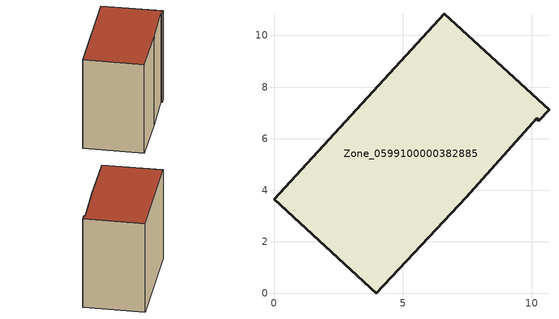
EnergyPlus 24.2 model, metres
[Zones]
Zone_0599100000382885
 floor ground (C_G): 0,3.65 6.61,10.85 10.66,7.13 10.26,6.7 10.18,6.8 7.46,3.72 3.97,0 z0
 wall outside (C_F): 6.61,10.85 0,3.65 3.97,0 7.46,3.72 10.18,6.8 10.26,6.7 10.66,7.13 6.61,10.85 z0:8.73
 roof outside (C_R): 10.18,6.8 10.26,6.7 10.66,7.13 6.61,10.85 0,3.65 3.97,0 7.46,3.72 z8.73
[BUILDING]
Pand.0599100000382885: North Axis=0; Terrain=City; Loads Convergence Tolerance Value=0.04; Temperature Convergence Tolerance Value=0.4; Solar Distribution=FullExterior; Maximum Number of Warmup Days=25; Minimum Number of Warmup Days=1
[Site:Location]
Rotterdam.The.Hague.AP_ZH_NLD Design_Conditions: Latitude=51.96; Longitude=4.45; Time Zone=1; Elevation=-4.5
[SITE:GROUNDTEMPERATURE:BUILDINGSURFACE]
18, 18, 18, 18, 18, 18, 18, 18, 18, 18, 18, 18
[MATERIAL] Thermal Absorptance=0.9; Solar Absorptance=0.7; Visible Absorptance=0.7
Name | Roughness | Thickness | Conductivity | Density | Specific Heat
G.TC.1992-2005 | MediumSmooth | 0.15 | 0.06 | 540 | 1210
F.TC.1992-2005 | Rough | 0.3 | 0.12 | 1920 | 840
R.TC.1992-2005 | MediumRough | 0.2 | 0.08 | 1500 | 1000
[CONSTRUCTION]
C_G: G.TC.1992-2005
C_F: F.TC.1992-2005
C_R: R.TC.1992-2005
[ZONE]
Zone_0599100000382885: Type=1; Multiplier=1; Ceiling Height=Autocalculate; Volume=Autocalculate; Floor Area=autocalculate; Part of Total Floor Area=Yes
[ZONEINFILTRATION:DESIGNFLOWRATE]
Infil_Zone_0599100000382885: Zone or ZoneList or Space or SpaceList=Zone_0599100000382885; Schedule=AlwaysOn; Design Flow Rate Calculation Method=Flow/Area; Flow Rate per Floor Area=0.0015; Constant Term Coefficient=1; Temperature Term Coefficient=0; Velocity Term Coefficient=0; Velocity Squared Term Coefficient=0
[HVACTEMPLATE:ZONE:IDEALLOADSAIRSYSTEM]
Zone_0599100000382885: Maximum Heating Supply Air Temperature=50; Minimum Cooling Supply Air Temperature=13; Maximum Heating Supply Air Humidity Ratio=0.0156; Minimum Cooling Supply Air Humidity Ratio=0.0077; Heating Limit=NoLimit; Cooling Limit=NoLimit; Dehumidification Control Type=ConstantSensibleHeatRatio; Cooling Sensible Heat Ratio=0.7; Dehumidification Setpoint=60; Humidification Control Type=None; Humidification Setpoint=30; Outdoor Air Method=None; Outdoor Air Flow Rate per Person=0.00944; Outdoor Air Flow Rate per Zone Floor Area=0; Outdoor Air Flow Rate per Zone=0; Demand Controlled Ventilation Type=None; Outdoor Air Economizer Type=NoEconomizer; Heat Recovery Type=None; Sensible Heat Recovery Effectiveness=0.7; Latent Heat Recovery Effectiveness=0.65
[ZONECONTROL:THERMOSTAT]
ThermostatControl_Zone_0599100000382885: Zone or ZoneList=Zone_0599100000382885; Control Type Schedule=DualSetpointControlType; Control 1=Thermostat_Zone_0599100000382885; Temperature Difference Between Cutout And Setpoint=0
[THERMOSTATSETPOINT:DUALSETPOINT]
Thermostat_Zone_0599100000382885: Heating Setpoint Temperature Schedule=HeatingSetpoint_Zone_0599100000382885; Cooling Setpoint Temperature Schedule=CoolingSetpoint_Zone_0599100000382885
[SCHEDULE:COMPACT]
HeatingSetpoint_Zone_0599100000382885: Through: 12/31, For: AllDays, Until: 24:00, 21
CoolingSetpoint_Zone_0599100000382885: Through: 12/31, For: AllDays, Until: 24:00, 24
DualSetpointControlType: Through: 12/31, For: AllDays, Until: 24:00, 4
AlwaysOn: Through: 12/31, For: AllDays, Until: 24:00, 1
